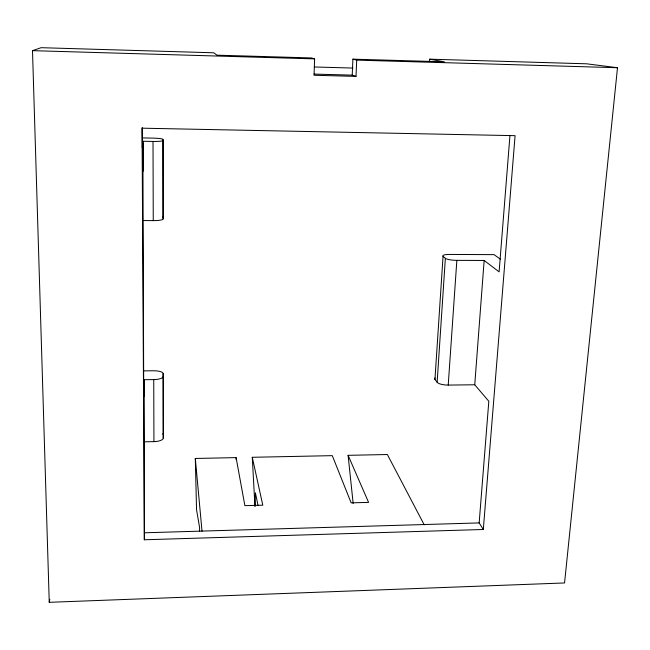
<?xml version="1.0" encoding="UTF-8"?>
<svg xmlns="http://www.w3.org/2000/svg" width="650" height="650" viewBox="0 0 650 650"><rect width="100%" height="100%" fill="white"/><g stroke="black" fill="none" stroke-linecap="round" stroke-linejoin="round"><path stroke-width="0.97" d="M199.566 531.44L199.599 527.54L196.544 509.73L195.309 458.461L236.088 457.624L244.887 505.659L262.795 505.188L252.281 457.291L332.288 455.65L351.146 502.848L368.582 502.385L348.099 455.325L387.359 454.521L424.223 524.842M144.349 539.768L142.049 128.188L515.084 135.671L483.308 529.482L144.349 539.768L144.162 379.697L153.741 379.592A9.49 2.966 -0.7 0 0 163.223 376.512L163.15 373.579A9.417 2.917 -0.6 0 0 153.749 370.776L143.707 370.874M255.084 506.236L255.385 492.798L258.026 505.383M144.162 379.697L143.723 396.719L142.87 141.261L153.01 141.448A10.043 1.121 1.1 0 0 163.044 140.506L162.971 139.401A9.961 1.097 1.1 0 0 153.034 138.117L143.146 137.93M429.593 61.165L429.715 59.174L586.592 63.806L617.5 67.722L564.558 582.952L49.246 602.314L32.5 50.659L41.161 47.686L213.72 52.788L216.994 55.177L311.569 57.947L314.608 58.882L314.056 75.254L356.013 76.391L356.712 60.117L352.901 59.158L352.227 75.132L356.013 76.391M483.308 529.482L479.156 522.917L488.824 401.261L474.744 384.776L448.224 385.084A9.116 2.819 4.3 0 1 437.125 382.273L434.948 379.397L443.048 256.336A9.311 1.885 3.5 0 1 449.711 254.434L494.073 254.646L500.451 259.244M437.125 382.273L445.364 258.31L443.048 256.336M448.224 385.084L456.852 260.358A9.393 1.909 3.5 0 1 445.364 258.31M474.744 384.776L484.152 260.471L456.852 260.358M509.917 135.931L499.111 271.854L484.152 260.471M142.87 141.261L142.334 147.704L142.22 127.473M49.246 602.314L49.766 599.357M144.479 532.789L479.156 522.917M144.503 441.813L153.936 441.634A9.352 3.404 -1.2 0 0 163.272 438.035L163.223 376.512M143.301 220.537L153.254 220.626A9.856 1.755 0.5 0 0 163.109 218.944L163.044 140.506M314.056 74.092L352.227 75.132M314.584 66.983L353.048 68.063M352.901 59.158L444.356 61.831L429.715 59.174M32.5 50.659L314.608 58.882M356.712 60.117L617.5 67.722M348.099 455.325L353.169 503.514M195.309 458.461L202.02 531.237M252.281 457.291L254.93 506.163M236.088 457.624L236.178 459.623M162.971 139.401L163.109 218.944M163.15 373.579L163.272 438.035M143.179 142.959L143.325 171.096M153.01 141.448L153.254 220.626M153.741 379.592L153.936 441.634M434.948 379.397A9.043 2.779 4.3 0 1 435.037 377.967M162.866 433.802A9.279 3.356 -1.2 0 1 163.199 434.663M162.679 216.759A9.774 1.731 0.5 0 1 163.028 217.206"/></g></svg>
